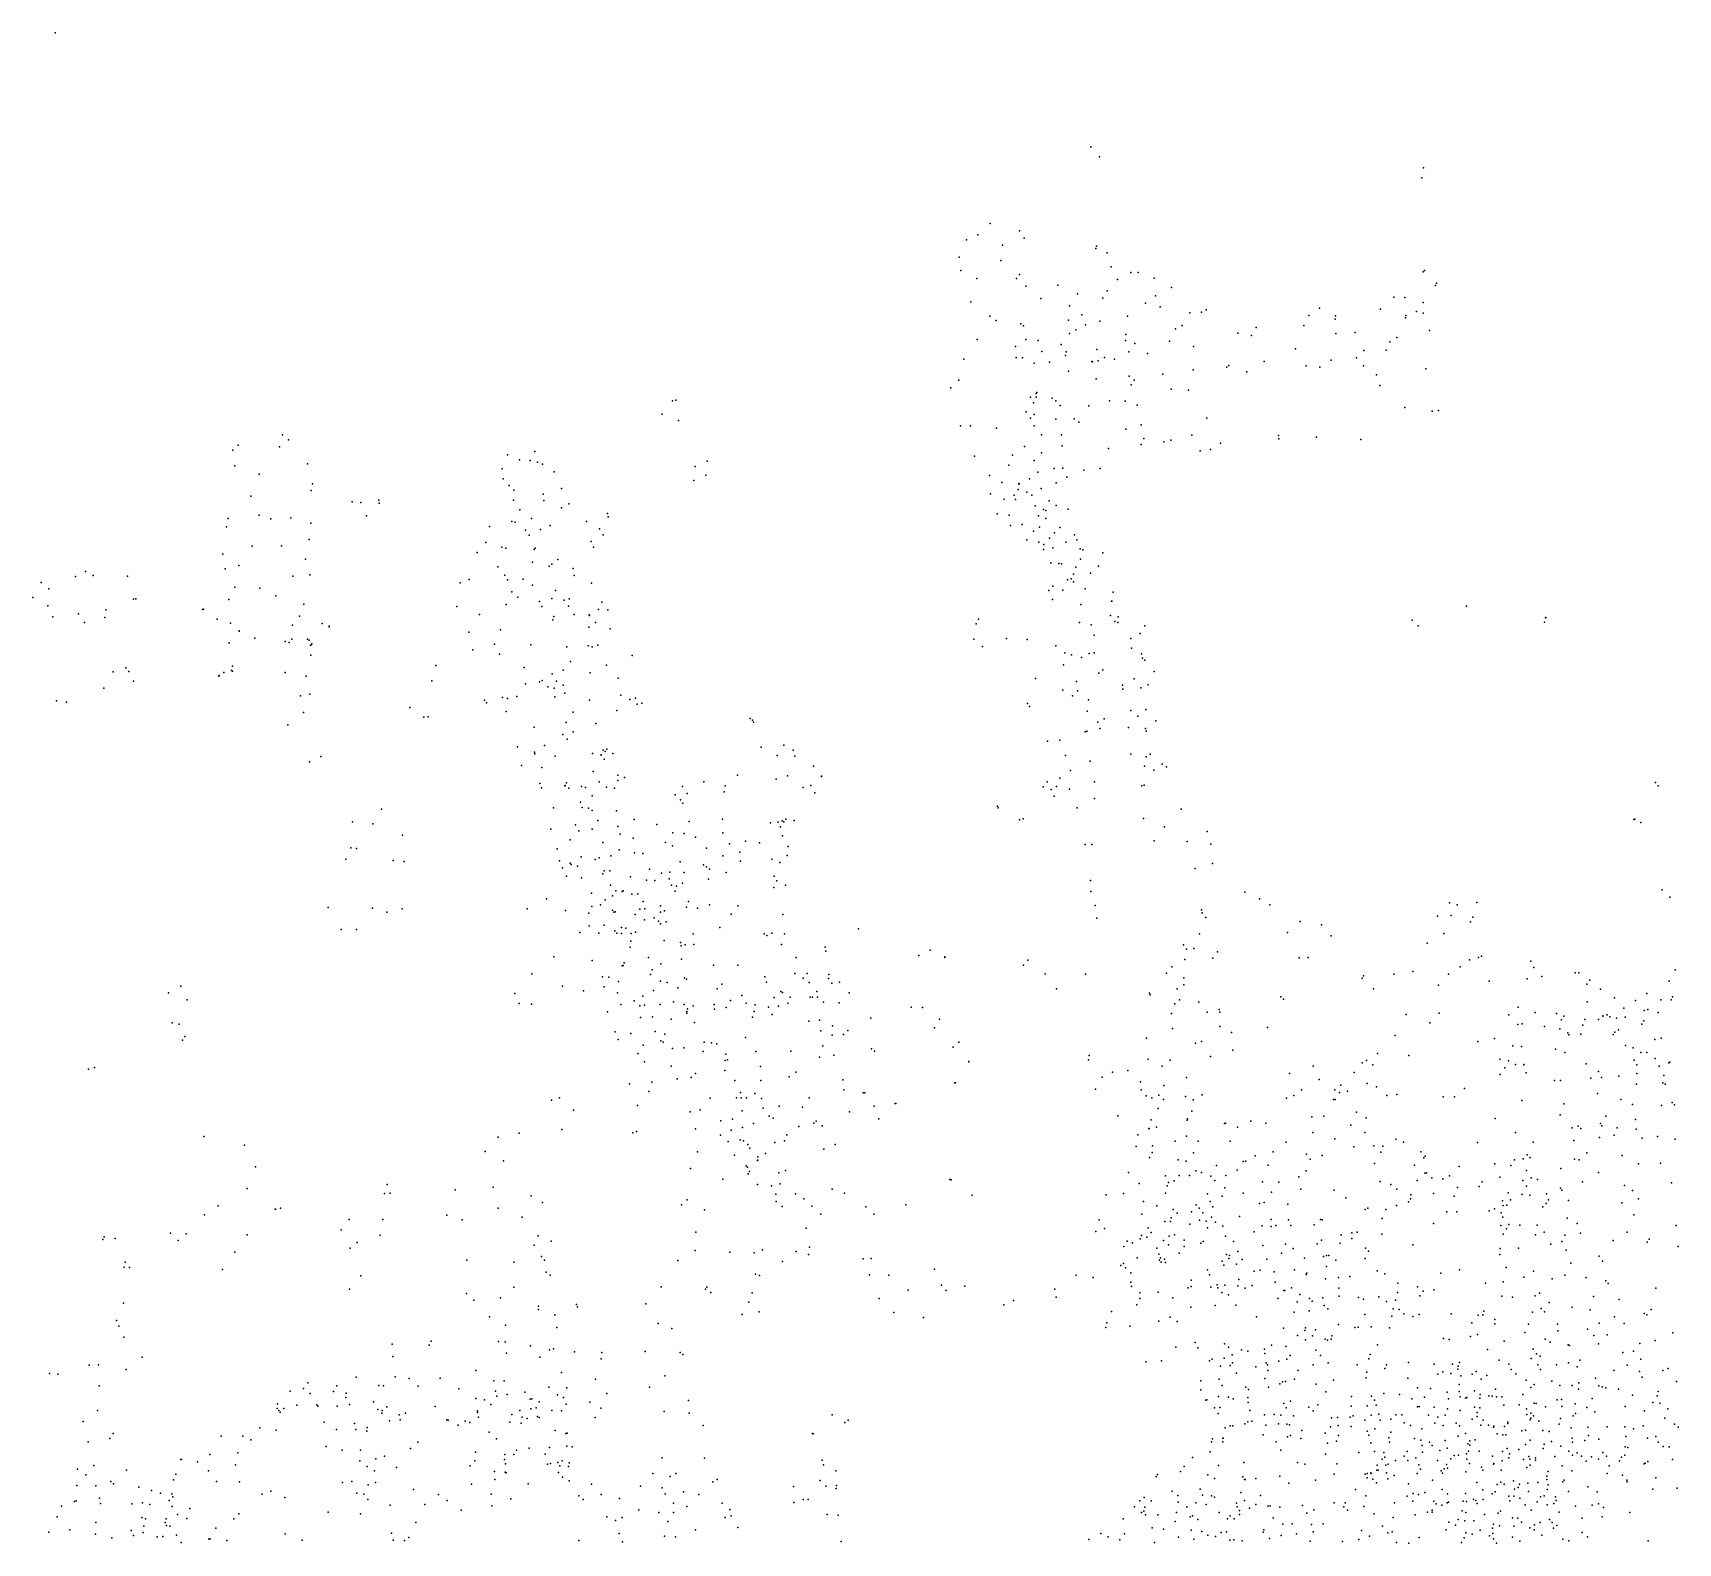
# Model space of a CAD drawing. Header units: millimetres. Extents: x -60275265 to 22802890, y -38578442 to 24337084.
# Drawn here: x 8004622 to 12508622, y -9996304 to -5863304 of the extents above; entities that cross this region are included whole.
import ezdxf

# ---------------------------------------------------------------- set-up
doc = ezdxf.new("R2010")
doc.units = ezdxf.units.MM
doc.header["$MEASUREMENT"] = 0
doc.layers.add('particles', color=7, linetype='Continuous', true_color=0x000000)

msp = doc.modelspace()

# ---------------------------------------------------------------- linework, layer by layer
at = {"layer": 'particles', "color": 93, "true_color": 0x67d435}
for p in [(8065622, -5863304), (10900622, -6175304), (10924622, -6202304), (11806622, -6260304), (11811622, -6232304), (10625622, -6385304), (10560622, -6429304), (10591622, -6416304), (10705622, -6405304), (10718622, -6425304), (10540622, -6477304), (10658622, -6444304), (10914622, -6453304), (10916622, -6447304), (10945622, -6465304), (10544622, -6513304), (10654622, -6486304), (10705622, -6524304), (10956622, -6503304), (11010622, -6519304), (11030622, -6519304), (11810622, -6517304), (11814622, -6513304), (10588622, -6535304), (10697622, -6535304), (10722622, -6556304), (10810622, -6553304), (10945622, -6569304), (10973622, -6538304), (11074622, -6534304), (11121622, -6560304), (11844622, -6554304), (11847622, -6548304), (10572622, -6599304), (10763622, -6590304), (10842622, -6610304), (10864622, -6577304), (10933622, -6589304), (11050622, -6603304), (11077622, -6583304), (11090622, -6613304), (11526622, -6616304), (11693622, -6619304), (11730622, -6586304), (11760622, -6587304), (11810622, -6601304), (10624622, -6638304), (10641622, -6650304), (10709622, -6659304), (10716622, -6665304), (10839622, -6649304), (10876622, -6635304), (10886622, -6662304), (10925622, -6652304), (11001622, -6638304), (11150622, -6664304), (11171622, -6629304), (11203622, -6627304), (11216622, -6621304), (11483622, -6664304), (11497622, -6636304), (11569622, -6646304), (11570622, -6637304), (11762622, -6643304), (11763622, -6636304), (11792622, -6625304), (11810622, -6630304), (10589622, -6702304), (10722622, -6702304), (10756622, -6705304), (10842622, -6686304), (10859622, -6676304), (10995622, -6705304), (10996622, -6688304), (11116622, -6707304), (11132622, -6673304), (11303622, -6685304), (11340622, -6691304), (11353622, -6669304), (11571622, -6686304), (11624622, -6683304), (11719622, -6708304), (11738622, -6697304), (11827622, -6677304), (10694622, -6721304), (10696622, -6751304), (10713622, -6752304), (10766622, -6735304), (10819622, -6716304), (10831622, -6746304), (10833622, -6736304), (10917622, -6729304), (10938622, -6751304), (11004622, -6736304), (11021622, -6713304), (11055622, -6740304), (11181622, -6721304), (11461622, -6728304), (11628622, -6752304), (11648622, -6732304), (11709622, -6731304), (10553622, -6756304), (10745622, -6767304), (10787622, -6764304), (10839622, -6789304), (10903622, -6762304), (10905622, -6763304), (10920622, -6760304), (10965622, -6756304), (11097622, -6797304), (11180622, -6785304), (11273622, -6778304), (11278622, -6773304), (11327622, -6791304), (11375622, -6762304), (11490622, -6774304), (11527622, -6778304), (11558622, -6759304), (11647622, -6774304), (11682622, -6799304), (11817622, -6782304), (10517622, -6834304), (10539622, -6813304), (10915622, -6810304), (11005622, -6802304), (11011622, -6826304), (11019622, -6813304), (11120622, -6838304), (11168622, -6841304), (11691622, -6828304), (9755622, -6870304), (9764622, -6868304), (10735622, -6860304), (10743622, -6875304), (10751622, -6850304), (10751622, -6860304), (10752622, -6847304), (10794622, -6863304), (10804622, -6870304), (10816622, -6883304), (10895622, -6884304), (10951622, -6870304), (10994622, -6871304), (11027622, -6882304), (11760622, -6888304), (9727622, -6906304), (9771622, -6924304), (10723622, -6900304), (10735622, -6917304), (10745622, -6907304), (10804622, -6920304), (10855622, -6919304), (10867622, -6928304), (11218622, -6917304), (11835622, -6898304), (11852622, -6896304), (8687622, -6963304), (8704622, -6977304), (10543622, -6938304), (10571622, -6938304), (10642622, -6945304), (10745622, -6938304), (10765622, -6963304), (10820622, -6963304), (10996622, -6947304), (11038622, -6936304), (11045622, -6973304), (11119622, -6978304), (11177622, -6964304), (11414622, -6965304), (11415622, -6974304), (11518622, -6969304), (11639622, -6976304), (8551622, -7005304), (8566622, -6991304), (8679622, -6996304), (9303622, -7018304), (9378622, -7009304), (10582622, -7021304), (10686622, -7019304), (10719622, -6995304), (10765622, -7012304), (10822622, -6993304), (10949622, -7000304), (11038622, -6989304), (11100622, -6982304), (11200622, -7007304), (11228622, -7003304), (11255622, -6986304), (8557622, -7048304), (8756622, -7042304), (9289622, -7056304), (9336622, -7031304), (9365622, -7033304), (9385622, -7038304), (9399622, -7043304), (9431622, -7064304), (9817622, -7050304), (9850622, -7035304), (10676622, -7046304), (10745622, -7033304), (10755622, -7065304), (10800622, -7055304), (10824622, -7054304), (10881622, -7060304), (10926622, -7055304), (8623622, -7071304), (8766622, -7115304), (8769622, -7097304), (9291622, -7083304), (9308622, -7102304), (9321622, -7114304), (9451622, -7110304), (9813622, -7088304), (9846622, -7073304), (10623622, -7074304), (10657622, -7093304), (10701622, -7113304), (10703622, -7096304), (10704622, -7098304), (10732622, -7083304), (10764622, -7110304), (10805622, -7094304), (10835622, -7079304), (8601622, -7131304), (8878622, -7146304), (8902622, -7148304), (8951622, -7142304), (8952622, -7150304), (9320622, -7142304), (9401622, -7125304), (9403622, -7143304), (9471622, -7152304), (10626622, -7124304), (10663622, -7139304), (10690622, -7128304), (10694622, -7140304), (10725622, -7120304), (10739622, -7128304), (10748622, -7157304), (10786622, -7144304), (10805622, -7156304), (8539622, -7192304), (8623622, -7183304), (8655622, -7193304), (8710622, -7190304), (8765622, -7205304), (8917622, -7185304), (9315622, -7200304), (9324622, -7202304), (9337622, -7168304), (9369622, -7192304), (9451622, -7163304), (9520622, -7200304), (9577622, -7178304), (9579622, -7187304), (10644622, -7179304), (10677622, -7183304), (10757622, -7185304), (10771622, -7167304), (10777622, -7170304), (10777622, -7192304), (10838622, -7166304), (8534622, -7215304), (8760622, -7249304), (9254622, -7214304), (9353622, -7224304), (9363622, -7238304), (9394622, -7222304), (9420622, -7211304), (9555622, -7220304), (9565622, -7237304), (10680622, -7211304), (10712622, -7208304), (10725622, -7250304), (10743622, -7227304), (10760622, -7216304), (10787622, -7246304), (10801622, -7231304), (10815622, -7217304), (10856622, -7237304), (10862622, -7250304), (8524622, -7290304), (8604622, -7268304), (8685622, -7267304), (9220622, -7285304), (9244622, -7258304), (9288622, -7270304), (9299622, -7273304), (9376622, -7277304), (9379622, -7273304), (9532622, -7255304), (9539622, -7270304), (10758622, -7257304), (10771622, -7277304), (10772622, -7263304), (10796622, -7272304), (10832622, -7257304), (10871622, -7275304), (10878622, -7278304), (10933622, -7286304), (8148622, -7337304), (8530622, -7330304), (8568622, -7321304), (8750622, -7303304), (9277622, -7324304), (9372622, -7311304), (9417622, -7322304), (9425622, -7317304), (9441622, -7304304), (9483622, -7329304), (10791622, -7313304), (10813622, -7315304), (10820622, -7316304), (10859622, -7325304), (10872622, -7303304), (10921622, -7322304), (8027622, -7367304), (8048622, -7384304), (8121622, -7351304), (8169622, -7348304), (8263622, -7350304), (8557622, -7380304), (8625622, -7383304), (8716622, -7350304), (8762622, -7346304), (9174622, -7368304), (9198622, -7359304), (9296622, -7347304), (9303622, -7360304), (9346622, -7358304), (9372622, -7374304), (9486622, -7348304), (9533622, -7369304), (10796622, -7377304), (10836622, -7360304), (10846622, -7357304), (10853622, -7344304), (10853622, -7365304), (10885622, -7384304), (10899622, -7342304), (8004622, -7408304), (8045622, -7431304), (8279622, -7413304), (8286622, -7412304), (8540622, -7414304), (8669622, -7404304), (8746622, -7426304), (9300622, -7427304), (9315622, -7393304), (9332622, -7407304), (9391622, -7419304), (9425622, -7411304), (9435622, -7389304), (9458622, -7415304), (9472622, -7412304), (9562622, -7421304), (10785622, -7389304), (10795622, -7414304), (10824622, -7388304), (10873622, -7427304), (10957622, -7418304), (10958622, -7418304), (10961622, -7394304), (8059622, -7461304), (8129622, -7453304), (8201622, -7463304), (8204622, -7442304), (8468622, -7441304), (8471622, -7440304), (8508622, -7467304), (8734622, -7459304), (9165622, -7433304), (9227622, -7455304), (9397622, -7433304), (9427622, -7469304), (9430622, -7460304), (9470622, -7432304), (9486622, -7455304), (9527622, -7456304), (9528622, -7457304), (9552622, -7441304), (9578622, -7442304), (10593622, -7467304), (10954622, -7457304), (10966622, -7474304), (10975622, -7461304), (11780622, -7470304), (11929622, -7432304), (12142622, -7476304), (12145622, -7464304), (12146622, -7463304), (8145622, -7477304), (8545622, -7478304), (8569622, -7499304), (8569622, -7500304), (8612622, -7519304), (8715622, -7484304), (8796622, -7479304), (8815622, -7487304), (8815622, -7488304), (9197622, -7503304), (9284622, -7497304), (9526622, -7489304), (9544622, -7477304), (9584622, -7494304), (10586622, -7480304), (10669622, -7520304), (10869622, -7477304), (10901622, -7483304), (10909622, -7511304), (10974622, -7477304), (11010622, -7520304), (11035622, -7507304), (11048622, -7486304), (11796622, -7486304), (11796622, -7486304), (8541622, -7532304), (8695622, -7529304), (8706622, -7531304), (8713622, -7522304), (8756622, -7522304), (8760622, -7525304), (8764622, -7539304), (8765622, -7539304), (8765622, -7566304), (8768622, -7535304), (9208622, -7551304), (9268622, -7536304), (9281622, -7563304), (9367622, -7538304), (9466622, -7543304), (9524622, -7540304), (9535622, -7543304), (9551622, -7539304), (10580622, -7522304), (10604622, -7542304), (10726622, -7523304), (10804622, -7540304), (10829622, -7560304), (10847622, -7565304), (10896622, -7561304), (10909622, -7560304), (11012622, -7547304), (11039622, -7562304), (8258622, -7601304), (8267622, -7611304), (8548622, -7608304), (8550622, -7596304), (8550622, -7610304), (9107622, -7594304), (9349622, -7600304), (9456622, -7607304), (9476622, -7583304), (9574622, -7593304), (9645622, -7567304), (10825622, -7592304), (10875622, -7572304), (10933622, -7606304), (11042622, -7574304), (11048622, -7580304), (11074622, -7611304), (8198622, -7656304), (8224622, -7612304), (8279622, -7637304), (8513622, -7623304), (8514622, -7622304), (8527622, -7613304), (8695622, -7613304), (8752622, -7623304), (9096622, -7636304), (9353622, -7644304), (9391622, -7639304), (9398622, -7635304), (9414622, -7653304), (9426622, -7617304), (9431622, -7656304), (9437622, -7637304), (9456622, -7648304), (9530622, -7614304), (9606622, -7629304), (10749622, -7630304), (10861622, -7638304), (10922622, -7615304), (10987622, -7648304), (11019622, -7631304), (11037622, -7655304), (11057622, -7647304), (8069622, -7691304), (8096622, -7695304), (8737622, -7677304), (8762622, -7673304), (9240622, -7689304), (9246622, -7696304), (9290622, -7682304), (9303622, -7685304), (9329622, -7679304), (9433622, -7680304), (9460622, -7670304), (9528622, -7689304), (9614622, -7675304), (9638622, -7687304), (9654622, -7684304), (9658622, -7700304), (9671622, -7697304), (10727622, -7698304), (10824622, -7662304), (10850622, -7677304), (10864622, -7664304), (10894622, -7688304), (10988622, -7659304), (8745622, -7723304), (9036622, -7709304), (9074622, -7736304), (9086622, -7735304), (9300622, -7720304), (9483622, -7722304), (9603622, -7717304), (9968622, -7739304), (9974622, -7744304), (10732622, -7706304), (10890622, -7719304), (10937622, -7740304), (11010622, -7717304), (11029622, -7733304), (11051622, -7715304), (11078622, -7746304), (8702622, -7757304), (9376622, -7763304), (9455622, -7783304), (9464622, -7750304), (9483622, -7776304), (9545622, -7753304), (9977622, -7749304), (10885622, -7776304), (10889622, -7774304), (10919622, -7749304), (10925622, -7767304), (11003622, -7764304), (11050622, -7767304), (11052622, -7774304), (9331622, -7817304), (9377622, -7831304), (9378622, -7836304), (9405622, -7813304), (9467622, -7796304), (9536622, -7835304), (9565622, -7826304), (9571622, -7830304), (9575622, -7823304), (9592622, -7835304), (9998622, -7818304), (10060622, -7812304), (10085622, -7826304), (10782622, -7801304), (10815622, -7799304), (8761622, -7858304), (8792622, -7843304), (9342622, -7868304), (9397622, -7873304), (9434622, -7842304), (9560622, -7839304), (9560622, -7840304), (9568622, -7851304), (10042622, -7841304), (10090622, -7842304), (10141622, -7870304), (10831622, -7841304), (10898622, -7856304), (11010622, -7837304), (11047622, -7870304), (11052622, -7844304), (11063622, -7837304), (11073622, -7881304), (11096622, -7864304), (11107622, -7872304), (9392622, -7917304), (9460622, -7924304), (9461622, -7923304), (9465622, -7915304), (9506622, -7925304), (9538622, -7884304), (9554622, -7913304), (9605622, -7894304), (9605622, -7909304), (9624622, -7901304), (9782622, -7925304), (9841622, -7913304), (9899622, -7924304), (9933622, -7894304), (10039622, -7905304), (10070622, -7896304), (10134622, -7923304), (10163622, -7897304), (10163622, -7898304), (10770622, -7926304), (10781622, -7913304), (10806622, -7925304), (10815622, -7903304), (10845622, -7882304), (10910622, -7913304), (11040622, -7924304), (11046622, -7922304), (12446622, -7914304), (12453622, -7924304), (9396622, -7929304), (9471622, -7930304), (9503622, -7968304), (9517622, -7928304), (9535622, -7951304), (9574622, -7927304), (9596622, -7930304), (9762622, -7948304), (9777622, -7962304), (9783622, -7971304), (9795622, -7945304), (9896622, -7940304), (10113622, -7928304), (10145622, -7943304), (10792622, -7934304), (10800622, -7952304), (10842622, -7933304), (10910622, -7958304), (8958622, -7987304), (9429622, -7984304), (9508622, -7983304), (9525622, -7985304), (9535622, -7991304), (9602622, -7992304), (9650622, -8016304), (9892622, -8015304), (10065622, -8015304), (10645622, -7979304), (10647622, -7984304), (10715622, -8014304), (10863622, -7984304), (11044622, -8013304), (11148622, -7987304), (12387622, -8016304), (12390622, -8015304), (8879622, -8022304), (8935622, -8028304), (9016622, -8059304), (9422622, -8042304), (9489622, -8030304), (9499622, -8047304), (9535622, -8042304), (9551622, -8018304), (9605622, -8035304), (9612622, -8056304), (9712622, -8029304), (9756622, -8052304), (9787622, -8054304), (9801622, -8021304), (9893622, -8052304), (10023622, -8025304), (10044622, -8023304), (10051622, -8036304), (10055622, -8019304), (10056622, -8060304), (10060622, -8022304), (10088622, -8018304), (10705622, -8017304), (11102622, -8036304), (11219622, -8049304), (12406622, -8024304), (8874622, -8093304), (8890622, -8095304), (9439622, -8096304), (9475622, -8071304), (9564622, -8079304), (9609622, -8099304), (9647622, -8067304), (9736622, -8079304), (9755622, -8088304), (9818622, -8064304), (9848622, -8094304), (9911622, -8082304), (9939622, -8105304), (9955622, -8075304), (9993622, -8080304), (10072622, -8090304), (10885622, -8084304), (10903622, -8084304), (11074622, -8074304), (11164622, -8076304), (11229622, -8083304), (8861622, -8124304), (8990622, -8128304), (9020622, -8131304), (9446622, -8129304), (9454622, -8148304), (9475622, -8135304), (9478622, -8139304), (9495622, -8143304), (9505622, -8118304), (9543622, -8125304), (9554622, -8121304), (9586622, -8115304), (9651622, -8107304), (9674622, -8109304), (9776622, -8132304), (9840622, -8140304), (9848622, -8145304), (9893622, -8115304), (9941622, -8130304), (10027622, -8124304), (10049622, -8133304), (10069622, -8114304), (11186622, -8150304), (11233622, -8136304), (9465622, -8171304), (9506622, -8175304), (9564622, -8164304), (9568622, -8156304), (9583622, -8156304), (9585622, -8195304), (9640622, -8173304), (9684622, -8182304), (9692622, -8152304), (9707622, -8183304), (9725622, -8163304), (9746622, -8178304), (9748622, -8160304), (9752622, -8195304), (9782622, -8190304), (9787622, -8161304), (9854622, -8179304), (9856622, -8152304), (9902622, -8161304), (10033622, -8171304), (10041622, -8184304), (10064622, -8195304), (10899622, -8183304), (9410622, -8233304), (9533622, -8217304), (9571622, -8236304), (9591622, -8225304), (9600622, -8211304), (9617622, -8213304), (9620622, -8211304), (9644622, -8220304), (9660622, -8219304), (9675622, -8240304), (9762622, -8212304), (9766622, -8198304), (9799622, -8240304), (10032622, -8202304), (10900622, -8213304), (11322622, -8215304), (11362622, -8233304), (12464622, -8208304), (12485622, -8228304), (8812622, -8257304), (8934622, -8258304), (8973622, -8269304), (9015622, -8260304), (9357622, -8260304), (9462622, -8265304), (9526622, -8272304), (9534622, -8254304), (9558622, -8249304), (9591622, -8264304), (9594622, -8269304), (9598622, -8268304), (9653622, -8276304), (9666622, -8261304), (9679622, -8260304), (9705622, -8285304), (9722622, -8252304), (9722622, -8269304), (9733622, -8266304), (9793622, -8256304), (9823622, -8258304), (9856622, -8249304), (9916622, -8275304), (9934622, -8252304), (10057622, -8276304), (10912622, -8251304), (10917622, -8286304), (11203622, -8263304), (11205622, -8271304), (11215622, -8284304), (11390622, -8249304), (11849622, -8280304), (11882622, -8244304), (11887622, -8278304), (11903622, -8249304), (11946622, -8283304), (11957622, -8243304), (8848622, -8317304), (8890622, -8317304), (9501622, -8325304), (9527622, -8307304), (9553622, -8327304), (9568622, -8305304), (9597622, -8320304), (9603622, -8327304), (9615622, -8311304), (9615622, -8328304), (9627622, -8313304), (9642622, -8328304), (9654622, -8324304), (9678622, -8290304), (9717622, -8294304), (9722622, -8301304), (9738622, -8296304), (9812622, -8329304), (9885622, -8311304), (10006622, -8329304), (10027622, -8327304), (10062622, -8329304), (10264622, -8315304), (11198622, -8329304), (11439622, -8325304), (11473622, -8295304), (11532622, -8304304), (11867622, -8328304), (11940622, -8296304), (9639622, -8365304), (9641622, -8349304), (9732622, -8347304), (9777622, -8352304), (9779622, -8361304), (9790622, -8359304), (9813622, -8358304), (10013622, -8333304), (10053622, -8358304), (10173622, -8365304), (10175622, -8376304), (10460622, -8373304), (11154622, -8359304), (11162622, -8371304), (11182622, -8369304), (11558622, -8334304), (11821622, -8354304), (9430622, -8392304), (9535622, -8402304), (9617622, -8416304), (9620622, -8415304), (9623622, -8408304), (9689622, -8393304), (9723622, -8411304), (9780622, -8398304), (9867622, -8414304), (9934622, -8414304), (10094622, -8393304), (10429622, -8388304), (10501622, -8392304), (10501622, -8393304), (10716622, -8414304), (10728622, -8401304), (11122622, -8419304), (11158622, -8399304), (11234622, -8395304), (11247622, -8378304), (11471622, -8394304), (11495622, -8393304), (11911622, -8419304), (11937622, -8400304), (11962622, -8393304), (11970622, -8390304), (12105622, -8403304), (12113622, -8421304), (9370622, -8438304), (9563622, -8446304), (9581622, -8447304), (9607622, -8459304), (9695622, -8440304), (9699622, -8427304), (9722622, -8458304), (9740622, -8462304), (9788622, -8449304), (9793622, -8453304), (9890622, -8466304), (10008622, -8446304), (10012622, -8461304), (10090622, -8437304), (10113622, -8450304), (10124622, -8437304), (10129622, -8462304), (10182622, -8451304), (10183622, -8440304), (10191622, -8464304), (10212622, -8461304), (10775622, -8438304), (10886622, -8439304), (11107622, -8436304), (11155622, -8449304), (11643622, -8450304), (11647622, -8444304), (11730622, -8439304), (11782622, -8432304), (11879622, -8439304), (11991622, -8458304), (12095622, -8452304), (12135622, -8445304), (12226622, -8435304), (12236622, -8435304), (12258622, -8466304), (12266622, -8455304), (12484622, -8458304), (12500622, -8427304), (8375622, -8490304), (8409622, -8472304), (8426622, -8509304), (9323622, -8492304), (9454622, -8472304), (9511622, -8485304), (9568622, -8474304), (9604622, -8490304), (9650622, -8512304), (9674622, -8499304), (9703622, -8484304), (9770622, -8476304), (9877622, -8479304), (9914622, -8511304), (9945622, -8497304), (10033622, -8503304), (10052622, -8486304), (10056622, -8489304), (10077622, -8502304), (10132622, -8502304), (10138622, -8502304), (10150622, -8486304), (10152622, -8502304), (10239622, -8490304), (10806622, -8479304), (11061622, -8491304), (11063622, -8496304), (11137622, -8479304), (11143622, -8509304), (11155622, -8468304), (11420622, -8501304), (11428622, -8507304), (11674622, -8479304), (11852622, -8469304), (12296622, -8480304), (12334622, -8504304), (12391622, -8511304), (12422622, -8492304), (12461622, -8509304), (12489622, -8509304), (12493622, -8501304), (9335622, -8519304), (9369622, -8521304), (9577622, -8542304), (9614622, -8522304), (9666622, -8526304), (9678622, -8524304), (9700622, -8556304), (9721622, -8522304), (9758622, -8515304), (9787622, -8522304), (9794622, -8541304), (9794622, -8546304), (9796622, -8534304), (9812622, -8526304), (9869622, -8522304), (9870622, -8535304), (9902622, -8530304), (9957622, -8518304), (9974622, -8557304), (9979622, -8541304), (9981622, -8523304), (10018622, -8529304), (10028622, -8549304), (10045622, -8527304), (10071622, -8518304), (10168622, -8516304), (10211622, -8517304), (10408622, -8529304), (10439622, -8530304), (11121622, -8547304), (11130622, -8520304), (11196622, -8516304), (11219622, -8543304), (11252622, -8536304), (11253622, -8543304), (11764622, -8549304), (11854622, -8546304), (12045622, -8550304), (12070622, -8529304), (12117622, -8544304), (12175622, -8547304), (12195622, -8554304), (12259622, -8515304), (12302622, -8553304), (12302622, -8554304), (12314622, -8550304), (12321622, -8556304), (12359622, -8532304), (12363622, -8557304), (12415622, -8538304), (12425622, -8536304), (12453622, -8544304), (8385622, -8572304), (8404622, -8576304), (9598622, -8597304), (9641622, -8601304), (9667622, -8558304), (9708622, -8596304), (9751622, -8562304), (9815622, -8571304), (10128622, -8568304), (10157622, -8565304), (10161622, -8594304), (10193622, -8580304), (10235622, -8593304), (10298622, -8559304), (10472622, -8586304), (10486622, -8562304), (11124622, -8588304), (11253622, -8582304), (11285622, -8599304), (11384622, -8585304), (11828622, -8572304), (12069622, -8577304), (12081622, -8575304), (12142622, -8582304), (12184622, -8589304), (12189622, -8564304), (12206622, -8600304), (12247622, -8579304), (12253622, -8563304), (12290622, -8563304), (12335622, -8598304), (12339622, -8559304), (12345622, -8591304), (12409622, -8576304), (12414622, -8567304), (8414622, -8620304), (8420622, -8610304), (9606622, -8618304), (9675622, -8633304), (9723622, -8621304), (9729622, -8625304), (9734622, -8603304), (9755622, -8642304), (9786622, -8641304), (9842622, -8625304), (9862622, -8627304), (9876622, -8630304), (9955622, -8612304), (10167622, -8635304), (10192622, -8606304), (10223622, -8604304), (10300622, -8643304), (10523622, -8639304), (10539622, -8625304), (11053622, -8614304), (11187622, -8628304), (11203622, -8623304), (11289622, -8647304), (11733622, -8607304), (11960622, -8623304), (12005622, -8615304), (12056622, -8635304), (12079622, -8637304), (12172622, -8644304), (12209622, -8605304), (12242622, -8603304), (12330622, -8604304), (12364622, -8634304), (12385622, -8641304), (12444622, -8618304), (12462622, -8614304), (9660622, -8656304), (9678622, -8679304), (9751622, -8691304), (9839622, -8651304), (9899622, -8675304), (9901622, -8658304), (9906622, -8673304), (9983622, -8651304), (9996622, -8692304), (10079622, -8650304), (10157622, -8666304), (10197622, -8661304), (10308622, -8650304), (10566622, -8678304), (10566622, -8679304), (10894622, -8673304), (10896622, -8662304), (11057622, -8672304), (11096622, -8691304), (11117622, -8674304), (11228622, -8664304), (11509622, -8691304), (11643622, -8682304), (11655622, -8675304), (11672622, -8687304), (11685622, -8656304), (11771622, -8662304), (12020622, -8672304), (12044622, -8676304), (12063622, -8686304), (12086622, -8686304), (12086622, -8687304), (12198622, -8653304), (12256622, -8684304), (12388622, -8674304), (12395622, -8687304), (12406622, -8653304), (12422622, -8653304), (12445622, -8670304), (12456622, -8691304), (12483622, -8682304), (12485622, -8680304), (8156622, -8699304), (8173622, -8694304), (9698622, -8735304), (9768622, -8725304), (9806622, -8722304), (9818622, -8711304), (9898622, -8703304), (9926622, -8730304), (9997622, -8730304), (10074622, -8720304), (10093622, -8707304), (10221622, -8728304), (10528622, -8736304), (10530622, -8736304), (10931622, -8721304), (10960622, -8707304), (11002622, -8703304), (11036622, -8734304), (11162622, -8722304), (11444622, -8711304), (11525622, -8727304), (11621622, -8708304), (12021622, -8714304), (12034622, -8695304), (12092622, -8709304), (12170622, -8730304), (12186622, -8730304), (12269622, -8724304), (12290622, -8705304), (12298622, -8722304), (12346622, -8718304), (12395622, -8711304), (12466622, -8736304), (12469622, -8716304), (9446622, -8777304), (9637622, -8739304), (9690622, -8760304), (9858622, -8778304), (9930622, -8777304), (9941622, -8763304), (9943622, -8777304), (9958622, -8777304), (9980622, -8766304), (9999622, -8779304), (10129622, -8777304), (10224622, -8756304), (10277622, -8764304), (10282622, -8764304), (10913622, -8754304), (11038622, -8756304), (11052622, -8772304), (11067622, -8777304), (11086622, -8770304), (11099622, -8782304), (11100622, -8744304), (11159622, -8774304), (11205622, -8769304), (11436622, -8778304), (11456622, -8771304), (11477622, -8756304), (11565622, -8782304), (11568622, -8756304), (11569622, -8782304), (11581622, -8763304), (11585622, -8743304), (11603622, -8759304), (11657622, -8738304), (11682622, -8747304), (11711622, -8771304), (11738622, -8768304), (11865622, -8775304), (11896622, -8775304), (11923622, -8752304), (12287622, -8766304), (12351622, -8782304), (12394622, -8740304), (12473622, -8740304), (9424622, -8784304), (9484622, -8811304), (9659622, -8798304), (9803622, -8816304), (9831622, -8810304), (9946622, -8813304), (10003622, -8806304), (10047622, -8800304), (10111622, -8803304), (10240622, -8816304), (10307622, -8800304), (10365622, -8793304), (10366622, -8793304), (10974622, -8827304), (11085622, -8807304), (11177622, -8814304), (11180622, -8783304), (11628622, -8817304), (12080622, -8785304), (12185622, -8824304), (12195622, -8794304), (12383622, -8796304), (12463622, -8798304), (12492622, -8790304), (12498622, -8797304), (9452622, -8864304), (9656622, -8870304), (9818622, -8862304), (9887622, -8840304), (9916622, -8866304), (9919622, -8836304), (9947622, -8859304), (9977622, -8848304), (10020622, -8828304), (10031622, -8833304), (10101622, -8856304), (10142622, -8847304), (10148622, -8841304), (10165622, -8854304), (10320622, -8835304), (11059622, -8862304), (11060622, -8861304), (11065622, -8838304), (11080622, -8858304), (11164622, -8839304), (11165622, -8835304), (11266622, -8848304), (11269622, -8847304), (11302622, -8858304), (11338622, -8841304), (11379622, -8847304), (11505622, -8829304), (11508622, -8872304), (11538622, -8828304), (11612622, -8852304), (11650622, -8872304), (11654622, -8832304), (12007622, -8834304), (12063622, -8872304), (12218622, -8860304), (12234622, -8855304), (12242622, -8861304), (12296622, -8848304), (12299622, -8854304), (12310622, -8828304), (12341622, -8860304), (12391622, -8837304), (12393622, -8863304), (8472622, -8883304), (8583622, -8907304), (9278622, -8885304), (9335622, -8874304), (9646622, -8873304), (9886622, -8880304), (9907622, -8897304), (9940622, -8892304), (9949622, -8895304), (9961622, -8905304), (9967622, -8915304), (10035622, -8900304), (10062622, -8895304), (10068622, -8879304), (10200622, -8905304), (11024622, -8911304), (11029622, -8879304), (11069622, -8909304), (11131622, -8896304), (11162622, -8882304), (11194622, -8896304), (11282622, -8896304), (11435622, -8899304), (11568622, -8890304), (11620622, -8912304), (11675622, -8909304), (11700622, -8910304), (11735622, -8891304), (11756622, -8899304), (11959622, -8900304), (12111622, -8899304), (12223622, -8894304), (12293622, -8886304), (12333622, -8880304), (12410622, -8888304), (12452622, -8883304), (12500622, -8891304), (9242622, -8924304), (9292622, -8950304), (9823622, -8925304), (9925622, -8934304), (9988622, -8949304), (9989622, -8939304), (9989622, -8948304), (10010622, -8930304), (10169622, -8918304), (11061622, -8941304), (11068622, -8927304), (11139622, -8947304), (11161622, -8951304), (11181622, -8928304), (11317622, -8952304), (11325622, -8951304), (11350622, -8936304), (11386622, -8962304), (11399622, -8925304), (11491622, -8932304), (11501622, -8945304), (11534622, -8935304), (11677622, -8957304), (11694622, -8926304), (11786622, -8962304), (11804622, -8925304), (11812622, -8942304), (11816622, -8937304), (12006622, -8958304), (12060622, -8947304), (12084622, -8944304), (12095622, -8933304), (12103622, -8941304), (12224622, -8945304), (12237622, -8947304), (12258622, -8928304), (12355622, -8935304), (12400622, -8958304), (12460622, -8956304), (8613622, -8966304), (9804622, -8971304), (9893622, -9000304), (9957622, -8964304), (9960622, -8967304), (9962622, -8985304), (9966622, -8979304), (10046622, -8983304), (10064622, -8976304), (10514622, -9001304), (10518622, -9002304), (11003622, -8982304), (11105622, -8991304), (11128622, -9005304), (11142622, -8990304), (11170622, -8990304), (11188622, -8977304), (11203622, -8982304), (11229622, -8992304), (11240622, -9004304), (11244622, -8963304), (11270622, -8990304), (11301622, -8975304), (11370622, -9007304), (11470622, -8994304), (11490622, -8977304), (11692622, -9006304), (11794622, -9004304), (11815622, -8984304), (11819622, -8983304), (11834622, -8996304), (11864622, -8999304), (11882622, -8991304), (11909622, -8965304), (11972622, -9007304), (12020622, -8995304), (12050622, -8963304), (12083622, -9004304), (12093622, -8976304), (12106622, -8996304), (12123622, -9001304), (12187622, -8971304), (12246622, -9007304), (12290622, -8982304), (8591622, -9026304), (8967622, -9039304), (8974622, -9015304), (8982622, -9038304), (9160622, -9029304), (9264622, -9022304), (9368622, -9046304), (9988622, -9015304), (10026622, -9018304), (10038622, -9041304), (10050622, -9013304), (10092622, -9040304), (10192622, -9027304), (10226622, -9038304), (10575622, -9044304), (10942622, -9043304), (10990622, -9039304), (11033622, -9012304), (11105622, -9038304), (11109622, -9018304), (11113622, -9009304), (11220622, -9040304), (11260622, -9047304), (11267622, -9024304), (11317622, -9038304), (11395622, -9036304), (11415622, -9008304), (11475622, -9027304), (11566622, -9030304), (11598622, -9051304), (11722622, -9015304), (11738622, -9027304), (11776622, -9043304), (11838622, -9039304), (11895622, -9047304), (11904622, -9023304), (11963622, -9020304), (12043622, -9037304), (12081622, -9042304), (12093622, -9019304), (12102622, -9044304), (12148622, -9040304), (12186622, -9025304), (12190622, -9030304), (12361622, -9017304), (12383622, -9031304), (12490622, -9010304), (8511622, -9073304), (8667622, -9082304), (8668622, -9082304), (8682622, -9079304), (9278622, -9079304), (9399622, -9064304), (9780622, -9070304), (9795622, -9057304), (9843622, -9084304), (10039622, -9061304), (10055622, -9075304), (10115622, -9054304), (10136622, -9074304), (10161622, -9096304), (10284622, -9076304), (10306622, -9096304), (10394622, -9070304), (11040622, -9096304), (11044622, -9061304), (11081622, -9073304), (11126622, -9083304), (11137622, -9093304), (11176622, -9089304), (11189622, -9070304), (11197622, -9079304), (11207622, -9092304), (11227622, -9061304), (11234622, -9076304), (11362622, -9067304), (11375622, -9064304), (11440622, -9068304), (11651622, -9083304), (11659622, -9079304), (11708622, -9083304), (11737622, -9072304), (11770622, -9062304), (11775622, -9054304), (11875622, -9089304), (11902622, -9089304), (11991622, -9087304), (12005622, -9081304), (12024622, -9092304), (12027622, -9059304), (12029622, -9072304), (12039622, -9071304), (12049622, -9057304), (12138622, -9076304), (12147622, -9067304), (12153622, -9057304), (12208622, -9058304), (12354622, -9065304), (12400622, -9054304), (8474622, -9098304), (8848622, -9139304), (8870622, -9110304), (8962622, -9110304), (9137622, -9099304), (9179622, -9111304), (9343622, -9104304), (10121622, -9134304), (10923622, -9111304), (10938622, -9135304), (11057622, -9133304), (11103622, -9116304), (11118622, -9116304), (11120622, -9106304), (11171622, -9123304), (11198622, -9112304), (11216622, -9115304), (11220622, -9133304), (11231622, -9104304), (11242622, -9118304), (11262622, -9129304), (11307622, -9102304), (11369622, -9128304), (11394622, -9110304), (11394622, -9130304), (11407622, -9127304), (11441622, -9111304), (11448622, -9127304), (11512622, -9125304), (11529622, -9110304), (11534622, -9111304), (11698622, -9108304), (11838622, -9121304), (12023622, -9127304), (12028622, -9104304), (12038622, -9136304), (12045622, -9124304), (12075622, -9126304), (12122622, -9126304), (12204622, -9107304), (12232622, -9121304), (12387622, -9098304), (12503622, -9127304), (8195622, -9165304), (8199622, -9158304), (8229622, -9162304), (8381622, -9148304), (8402622, -9168304), (8424622, -9150304), (8591622, -9152304), (8892622, -9173304), (8955622, -9153304), (9376622, -9181304), (9387622, -9155304), (9423622, -9170304), (9819622, -9145304), (10130622, -9186304), (10914622, -9143304), (10991622, -9184304), (11000622, -9170304), (11014622, -9174304), (11035622, -9163304), (11039622, -9154304), (11054622, -9159304), (11065622, -9146304), (11099622, -9168304), (11113622, -9180304), (11115622, -9156304), (11129622, -9152304), (11156622, -9167304), (11156622, -9184304), (11201622, -9175304), (11208622, -9171304), (11269622, -9156304), (11291622, -9171304), (11347622, -9144304), (11371622, -9182304), (11433622, -9178304), (11520622, -9177304), (11532622, -9167304), (11583622, -9175304), (11586622, -9152304), (11615622, -9147304), (11615622, -9162304), (11629622, -9145304), (11697622, -9151304), (11782622, -9180304), (12029622, -9151304), (12118622, -9152304), (12141622, -9145304), (12160622, -9178304), (12190622, -9171304), (12198622, -9153304), (12241622, -9148304), (12330622, -9168304), (12369622, -9145304), (12423622, -9172304), (12429622, -9164304), (12508622, -9184304), (8257622, -9227304), (8557622, -9200304), (8873622, -9189304), (9192622, -9222304), (9321622, -9227304), (9396622, -9212304), (9405622, -9222304), (9770622, -9223304), (9817622, -9195304), (9912622, -9200304), (9979622, -9202304), (10001622, -9193304), (10056622, -9225304), (10094622, -9198304), (10127622, -9206304), (10277622, -9218304), (10299622, -9217304), (10990622, -9231304), (11027622, -9215304), (11081622, -9189304), (11086622, -9205304), (11088622, -9222304), (11091622, -9215304), (11093622, -9227304), (11102622, -9219304), (11105622, -9228304), (11142622, -9203304), (11260622, -9224304), (11272622, -9206304), (11278622, -9217304), (11280622, -9209304), (11303622, -9198304), (11315622, -9220304), (11382622, -9219304), (11422622, -9203304), (11454622, -9190304), (11485622, -9216304), (11537622, -9212304), (11545622, -9209304), (11552622, -9209304), (11571622, -9222304), (11651622, -9217304), (11652622, -9189304), (11660622, -9197304), (12020622, -9206304), (12021622, -9190304), (12071622, -9189304), (12202622, -9194304), (12214622, -9230304), (12292622, -9211304), (12301622, -9224304), (8254622, -9241304), (8268622, -9242304), (8523622, -9247304), (8902622, -9265304), (9409622, -9255304), (9420622, -9263304), (9982622, -9260304), (9993622, -9264304), (10294622, -9262304), (10347622, -9263304), (10472622, -9246304), (10860622, -9263304), (10907622, -9269304), (10982622, -9236304), (10995622, -9243304), (11010622, -9256304), (11175622, -9276304), (11220622, -9248304), (11225622, -9262304), (11264622, -9235304), (11299622, -9233304), (11305622, -9275304), (11347622, -9252304), (11364622, -9249304), (11402622, -9254304), (11458622, -9248304), (11490622, -9261304), (11492622, -9257304), (11543622, -9273304), (11545622, -9239304), (11578622, -9269304), (11609622, -9266304), (11684622, -9251304), (11705622, -9259304), (11858622, -9257304), (11910622, -9248304), (12037622, -9242304), (12086622, -9268304), (12112622, -9252304), (12163622, -9273304), (12198622, -9263304), (12256622, -9269304), (8871622, -9301304), (9191622, -9313304), (9321622, -9296304), (9724622, -9295304), (9845622, -9301304), (9849622, -9296304), (9860622, -9310304), (9973622, -9311304), (10400622, -9304304), (10491622, -9290304), (10504622, -9305304), (10555622, -9293304), (10802622, -9301304), (11010622, -9282304), (11012622, -9294304), (11034622, -9311304), (11085622, -9309304), (11167622, -9297304), (11175622, -9294304), (11229622, -9296304), (11246622, -9289304), (11248622, -9297304), (11259622, -9310304), (11267622, -9290304), (11277622, -9317304), (11303622, -9292304), (11323622, -9298304), (11342622, -9291304), (11405622, -9282304), (11429622, -9305304), (11431622, -9305304), (11450622, -9297304), (11472622, -9316304), (11579622, -9298304), (11580622, -9320304), (11689622, -9322304), (11740622, -9310304), (11741622, -9285304), (11795622, -9295304), (11801622, -9319304), (11810622, -9307304), (11839622, -9303304), (11981622, -9285304), (12025622, -9320304), (12029622, -9281304), (12117622, -9319304), (12129622, -9312304), (12276622, -9321304), (12310622, -9278304), (12317622, -9286304), (12447622, -9298304), (8252622, -9339304), (9211622, -9331304), (9284622, -9325304), (9388622, -9348304), (9388622, -9357304), (9492622, -9343304), (9495622, -9349304), (9682622, -9341304), (9964622, -9337304), (9992622, -9363304), (10321622, -9327304), (10361622, -9365304), (10662622, -9344304), (10689622, -9332304), (10805622, -9323304), (10957622, -9362304), (11026622, -9344304), (11034622, -9327304), (11125622, -9325304), (11174622, -9350304), (11241622, -9346304), (11297622, -9345304), (11412622, -9327304), (11457622, -9364304), (11465622, -9336304), (11498622, -9360304), (11499622, -9327304), (11506622, -9334304), (11535622, -9325304), (11539622, -9346304), (11549622, -9355304), (11633622, -9324304), (11647622, -9328304), (11710622, -9335304), (11728622, -9355304), (11734622, -9331304), (11744622, -9357304), (11976622, -9361304), (12055622, -9323304), (12109622, -9364304), (12133622, -9354304), (12142622, -9363304), (12155622, -9338304), (12218622, -9350304), (12267622, -9358304), (12347622, -9329304), (12415622, -9368304), (12434622, -9357304), (8233622, -9387304), (8239622, -9402304), (9254622, -9377304), (9298622, -9400304), (9433622, -9371304), (9438622, -9406304), (9716622, -9395304), (9753622, -9409304), (9946622, -9370304), (10442622, -9379304), (10941622, -9406304), (10944622, -9393304), (11007622, -9402304), (11086622, -9389304), (11117622, -9378304), (11137622, -9390304), (11354622, -9377304), (11428622, -9408304), (11488622, -9407304), (11515622, -9412304), (11578622, -9398304), (11623622, -9406304), (11632622, -9405304), (11650622, -9370304), (11668622, -9404304), (11718622, -9407304), (11724622, -9375304), (11757622, -9369304), (11782622, -9376304), (11799622, -9370304), (11887622, -9369304), (11943622, -9393304), (11961622, -9372304), (11973622, -9371304), (12006622, -9384304), (12006622, -9396304), (12098622, -9397304), (12178622, -9397304), (12260622, -9411304), (12292622, -9394304), (12334622, -9377304), (12360622, -9395304), (12422622, -9371304), (8253622, -9432304), (8988622, -9452304), (9089622, -9454304), (9094622, -9443304), (9279622, -9444304), (9297622, -9445304), (9366622, -9456304), (11186622, -9447304), (11266622, -9451304), (11395622, -9454304), (11434622, -9458304), (11466622, -9428304), (11486622, -9414304), (11488622, -9440304), (11507622, -9429304), (11542622, -9438304), (11548622, -9441304), (11558622, -9438304), (11560622, -9429304), (11685622, -9453304), (11866622, -9436304), (11881622, -9439304), (11940622, -9431304), (11959622, -9425304), (12032622, -9443304), (12088622, -9420304), (12144622, -9438304), (12158622, -9446304), (12179622, -9415304), (12207622, -9453304), (12211622, -9455304), (12277622, -9428304), (12290622, -9451304), (12314622, -9426304), (12403622, -9450304), (12445622, -9442304), (12494622, -9421304), (8303622, -9487304), (8989622, -9485304), (9301622, -9476304), (9392622, -9487304), (9418622, -9467304), (9429622, -9464304), (9487622, -9473304), (9560622, -9492304), (9562622, -9474304), (9680622, -9472304), (9776622, -9474304), (9783622, -9480304), (11051622, -9500304), (11094622, -9497304), (11133622, -9460304), (11193622, -9462304), (11225622, -9497304), (11232622, -9493304), (11265622, -9490304), (11277622, -9460304), (11287622, -9481304), (11288622, -9503304), (11313622, -9467304), (11330622, -9471304), (11376622, -9465304), (11377622, -9477304), (11380622, -9503304), (11415622, -9498304), (11437622, -9493304), (11446622, -9483304), (11516622, -9468304), (11529622, -9483304), (11550622, -9503304), (11661622, -9492304), (11665622, -9480304), (11770622, -9502304), (11910622, -9502304), (11986622, -9466304), (12018622, -9495304), (12106622, -9491304), (12111622, -9465304), (12120622, -9478304), (12130622, -9484304), (12208622, -9503304), (12239622, -9495304), (12357622, -9474304), (12386622, -9471304), (12406622, -9493304), (8049622, -9532304), (8072622, -9534304), (8072622, -9534304), (8158622, -9509304), (8184622, -9508304), (8259622, -9521304), (8889622, -9542304), (8996622, -9541304), (9034622, -9546304), (9119622, -9545304), (9217622, -9524304), (9451622, -9529304), (9544622, -9547304), (9734622, -9538304), (11252622, -9547304), (11255622, -9512304), (11282622, -9510304), (11299622, -9531304), (11352622, -9514304), (11377622, -9546304), (11384622, -9508304), (11385622, -9524304), (11458622, -9547304), (11468622, -9524304), (11509622, -9508304), (11629622, -9508304), (11654622, -9544304), (11656622, -9528304), (11705622, -9518304), (11710622, -9508304), (11768622, -9545304), (11840622, -9506304), (11850622, -9534304), (11864622, -9527304), (11886622, -9532304), (11890622, -9506304), (11905622, -9520304), (11906622, -9512304), (11913622, -9538304), (11944622, -9534304), (11955622, -9526304), (11969622, -9547304), (11984622, -9537304), (12045622, -9506304), (12051622, -9521304), (12064622, -9533304), (12124622, -9508304), (12131622, -9521304), (12175622, -9508304), (12232622, -9514304), (12282622, -9545304), (12332622, -9524304), (12369622, -9509304), (12402622, -9526304), (12410622, -9542304), (12466622, -9524304), (12481622, -9518304), (8185622, -9566304), (8708622, -9580304), (8745622, -9573304), (8757622, -9557304), (8763622, -9587304), (8827622, -9581304), (8836622, -9566304), (8862622, -9586304), (8951622, -9565304), (8964622, -9566304), (9059622, -9567304), (9170622, -9574304), (9266622, -9552304), (9270622, -9580304), (9294622, -9552304), (9302622, -9589304), (9351622, -9583304), (9416622, -9569304), (9440622, -9590304), (9466622, -9571304), (9575622, -9587304), (9692622, -9569304), (11201622, -9552304), (11201622, -9577304), (11260622, -9565304), (11325622, -9569304), (11332622, -9576304), (11387622, -9569304), (11418622, -9560304), (11425622, -9555304), (11433622, -9554304), (11517622, -9561304), (11544622, -9582304), (11565622, -9550304), (11702622, -9587304), (11745622, -9589304), (11795622, -9571304), (11830622, -9573304), (11876622, -9583304), (11909622, -9562304), (11909622, -9581304), (11951622, -9579304), (11966622, -9589304), (11990622, -9593304), (12008622, -9575304), (12083622, -9589304), (12092622, -9550304), (12105622, -9570304), (12114622, -9562304), (12162622, -9553304), (12184622, -9565304), (12218622, -9565304), (12235622, -9575304), (12236622, -9557304), (12291622, -9566304), (12300622, -9568304), (12310622, -9571304), (12345622, -9575304), (12383622, -9591304), (12451622, -9593304), (12453622, -9581304), (12504622, -9554304), (8181622, -9633304), (8673622, -9628304), (8674622, -9615304), (8677622, -9633304), (8681622, -9638304), (8691622, -9628304), (8727622, -9619304), (8781622, -9618304), (8784622, -9621304), (8837622, -9621304), (8861622, -9598304), (8871622, -9617304), (8936622, -9609304), (8948622, -9630304), (8960622, -9633304), (8973622, -9623304), (9105622, -9622304), (9217622, -9600304), (9221622, -9634304), (9240622, -9604304), (9258622, -9617304), (9274622, -9594304), (9337622, -9633304), (9365622, -9602304), (9367622, -9629304), (9370622, -9601304), (9382622, -9626304), (9390622, -9609304), (9425622, -9633304), (9451622, -9634304), (9457622, -9598304), (9464622, -9616304), (9529622, -9610304), (9559622, -9627304), (9732622, -9636304), (9799622, -9606304), (11215622, -9605304), (11218622, -9604304), (11239622, -9626304), (11250622, -9595304), (11253622, -9625304), (11277622, -9597304), (11290622, -9601304), (11330622, -9598304), (11331622, -9611304), (11336622, -9633304), (11429622, -9614304), (11435622, -9626304), (11447622, -9608304), (11497622, -9624304), (11509622, -9634304), (11522622, -9618304), (11613622, -9621304), (11614622, -9595304), (11657622, -9620304), (11669622, -9594304), (11677622, -9605304), (11681622, -9619304), (11779622, -9601304), (11795622, -9623304), (11799622, -9622304), (11814622, -9597304), (11840622, -9624304), (11877622, -9629304), (11879622, -9601304), (11911622, -9596304), (11911622, -9633304), (11926622, -9599304), (11930622, -9598304), (11951622, -9624304), (11965622, -9599304), (11965622, -9626304), (11999622, -9594304), (12011622, -9596304), (12025622, -9596304), (12031622, -9619304), (12073622, -9618304), (12093622, -9629304), (12114622, -9613304), (12119622, -9614304), (12145622, -9623304), (12177622, -9604304), (12189622, -9603304), (12190622, -9622304), (12226622, -9615304), (12258622, -9625304), (12273622, -9600304), (12280622, -9637304), (12363622, -9622304), (12416622, -9634304), (12439622, -9611304), (12458622, -9613304), (12480622, -9629304), (8142622, -9663304), (8625622, -9681304), (8801622, -9665304), (8884622, -9669304), (8919622, -9680304), (8959622, -9640304), (8980622, -9661304), (9007622, -9645304), (9009622, -9659304), (9024622, -9640304), (9137622, -9659304), (9141622, -9660304), (9168622, -9673304), (9187622, -9662304), (9200622, -9666304), (9221622, -9639304), (9224622, -9651304), (9310622, -9665304), (9315622, -9644304), (9341622, -9668304), (9343622, -9651304), (9357622, -9655304), (9385622, -9650304), (9390622, -9652304), (9543622, -9652304), (9801622, -9640304), (9839622, -9674304), (10192622, -9645304), (10227622, -9666304), (10236622, -9660304), (11249622, -9641304), (11268622, -9681304), (11282622, -9675304), (11289622, -9675304), (11322622, -9670304), (11330622, -9664304), (11341622, -9662304), (11376622, -9645304), (11379622, -9673304), (11402622, -9644304), (11414622, -9670304), (11420622, -9646304), (11437622, -9671304), (11444622, -9672304), (11455622, -9648304), (11556622, -9678304), (11559622, -9653304), (11576622, -9652304), (11577622, -9674304), (11610622, -9651304), (11613622, -9677304), (11618622, -9648304), (11650622, -9660304), (11668622, -9646304), (11678622, -9683304), (11689622, -9643304), (11692622, -9660304), (11722622, -9657304), (11735622, -9645304), (11752622, -9645304), (11758622, -9667304), (11775622, -9674304), (11806622, -9683304), (11825622, -9646304), (11842622, -9668304), (11850622, -9651304), (11865622, -9674304), (11870622, -9646304), (11900622, -9668304), (11910622, -9675304), (11944622, -9657304), (11958622, -9639304), (11958622, -9650304), (11968622, -9673304), (11974622, -9660304), (11989622, -9673304), (12003622, -9679304), (12004622, -9676304), (12033622, -9677304), (12042622, -9665304), (12042622, -9669304), (12094622, -9644304), (12103622, -9659304), (12105622, -9640304), (12105622, -9654304), (12112622, -9648304), (12127622, -9662304), (12182622, -9671304), (12186622, -9655304), (12215622, -9681304), (12221622, -9648304), (12227622, -9641304), (12261622, -9679304), (12314622, -9678304), (12362622, -9678304), (12386622, -9683304), (12412622, -9675304), (12472622, -9654304), (12498622, -9671304), (12508622, -9679304), (8155622, -9719304), (8215622, -9710304), (8224622, -9696304), (8519622, -9703304), (8579622, -9703304), (8601622, -9713304), (8670622, -9687304), (8835622, -9685304), (8888622, -9685304), (8918622, -9690304), (9058622, -9720304), (9253622, -9692304), (9273622, -9711304), (9434622, -9688304), (9463622, -9696304), (9467622, -9695304), (10138622, -9696304), (10140622, -9697304), (11231622, -9719304), (11233622, -9711304), (11262622, -9709304), (11262622, -9719304), (11263622, -9709304), (11372622, -9700304), (11408622, -9719304), (11439622, -9705304), (11447622, -9702304), (11475622, -9710304), (11478622, -9688304), (11542622, -9695304), (11548622, -9723304), (11573622, -9717304), (11578622, -9702304), (11657622, -9690304), (11661622, -9701304), (11667622, -9722304), (11716622, -9708304), (11718622, -9720304), (11722622, -9692304), (11786622, -9710304), (11804622, -9714304), (11827622, -9720304), (11870622, -9715304), (11906622, -9703304), (11926622, -9696304), (11932622, -9724304), (11938622, -9716304), (11938622, -9728304), (11952622, -9713304), (12013622, -9697304), (12028622, -9700304), (12036622, -9700304), (12080622, -9689304), (12090622, -9687304), (12090622, -9726304), (12103622, -9714304), (12138622, -9688304), (12141622, -9725304), (12155622, -9691304), (12161622, -9718304), (12218622, -9709304), (12219622, -9720304), (12253622, -9715304), (12263622, -9702304), (12291622, -9712304), (12365622, -9704304), (12424622, -9709304), (12447622, -9704304), (12453622, -9720304), (8409622, -9767304), (8411622, -9767304), (8488622, -9754304), (8565622, -9749304), (8807622, -9732304), (8851622, -9742304), (8899622, -9771304), (8901622, -9742304), (8943622, -9765304), (8967622, -9758304), (9038622, -9737304), (9214622, -9771304), (9216622, -9747304), (9295622, -9767304), (9296622, -9754304), (9321622, -9754304), (9328622, -9742304), (9363622, -9736304), (9406622, -9753304), (9418622, -9734304), (9453622, -9771304), (9466622, -9731304), (9480622, -9733304), (9727622, -9763304), (9843622, -9764304), (10165622, -9769304), (11179622, -9762304), (11227622, -9746304), (11420622, -9742304), (11543622, -9753304), (11634622, -9748304), (11677622, -9745304), (11698622, -9766304), (11702622, -9748304), (11705622, -9761304), (11734622, -9770304), (11758622, -9758304), (11766622, -9745304), (11768622, -9770304), (11790622, -9763304), (11807622, -9729304), (11808622, -9747304), (11835622, -9729304), (11849622, -9770304), (11856622, -9743304), (11876622, -9736304), (11886622, -9765304), (11895622, -9756304), (11907622, -9755304), (11929622, -9752304), (11930622, -9766304), (11934622, -9744304), (11963622, -9744304), (12000622, -9758304), (12026622, -9771304), (12027622, -9745304), (12040622, -9737304), (12045622, -9763304), (12046622, -9752304), (12072622, -9740304), (12085622, -9767304), (12099622, -9759304), (12102622, -9766304), (12118622, -9763304), (12118622, -9769304), (12139622, -9737304), (12171622, -9759304), (12187622, -9731304), (12209622, -9744304), (12219622, -9755304), (12232622, -9749304), (12244622, -9758304), (12256622, -9772304), (12271622, -9760304), (12290622, -9766304), (12302622, -9748304), (12312622, -9758304), (12348622, -9771304), (12353622, -9761304), (12362622, -9755304), (12363622, -9733304), (12370622, -9734304), (12425622, -9773304), (12467622, -9732304), (12484622, -9733304), (12493622, -9767304), (8126622, -9794304), (8149622, -9809304), (8171622, -9784304), (8260622, -9796304), (8395622, -9807304), (8455622, -9774304), (8485622, -9798304), (8559622, -9782304), (8919622, -9786304), (8939622, -9798304), (8999622, -9789304), (9201622, -9785304), (9268622, -9800304), (9297622, -9802304), (9298622, -9779304), (9300622, -9804304), (9413622, -9780304), (9421622, -9778304), (9441622, -9775304), (9443622, -9803304), (9447622, -9785304), (9454622, -9816304), (9470622, -9786304), (9472622, -9776304), (9701622, -9806304), (9749622, -9814304), (9764622, -9806304), (10168622, -9782304), (10202622, -9798304), (11079622, -9814304), (11083622, -9808304), (11146622, -9800304), (11156622, -9786304), (11221622, -9809304), (11250622, -9784304), (11316622, -9815304), (11319622, -9775304), (11418622, -9813304), (11466622, -9775304), (11486622, -9780304), (11566622, -9807304), (11574622, -9779304), (11651622, -9807304), (11657622, -9806304), (11657622, -9817304), (11667622, -9804304), (11668622, -9806304), (11683622, -9796304), (11684622, -9783304), (11687622, -9796304), (11708622, -9783304), (11710622, -9804304), (11714622, -9780304), (11731622, -9811304), (11794622, -9806304), (11798622, -9782304), (11803622, -9794304), (11859622, -9798304), (11863622, -9805304), (11868622, -9793304), (11874622, -9781304), (11877622, -9791304), (11927622, -9801304), (11937622, -9778304), (11970622, -9788304), (11973622, -9796304), (12003622, -9780304), (12004622, -9778304), (12024622, -9796304), (12094622, -9789304), (12103622, -9783304), (12149622, -9813304), (12152622, -9800304), (12191622, -9785304), (12217622, -9798304), (12314622, -9806304), (12319622, -9785304), (12356622, -9810304), (12415622, -9779304), (12418622, -9777304), (12447622, -9817304), (8124622, -9838304), (8176622, -9839304), (8217622, -9827304), (8225622, -9834304), (8294622, -9843304), (8329622, -9852304), (8353622, -9859304), (8384622, -9861304), (8389622, -9823304), (8507622, -9827304), (8570622, -9828304), (8632622, -9862304), (8655622, -9854304), (8852622, -9830304), (8877622, -9827304), (8891622, -9859304), (8910622, -9862304), (8922622, -9837304), (8942622, -9830304), (9046622, -9849304), (9114622, -9863304), (9205622, -9835304), (9259622, -9862304), (9269622, -9822304), (9360622, -9834304), (9472622, -9826304), (9533622, -9835304), (9560622, -9863304), (9667622, -9840304), (9727622, -9845304), (9735622, -9861304), (9785622, -9856304), (9827622, -9863304), (9865622, -9828304), (9877622, -9822304), (10086622, -9841304), (10159622, -9825304), (10175622, -9840304), (10203622, -9847304), (10204622, -9838304), (11123622, -9854304), (11200622, -9848304), (11239622, -9819304), (11311622, -9858304), (11321622, -9822304), (11323622, -9822304), (11352622, -9819304), (11442622, -9832304), (11515622, -9824304), (11625622, -9849304), (11672622, -9821304), (11682622, -9831304), (11713622, -9820304), (11770622, -9834304), (11783622, -9860304), (11797622, -9863304), (11815622, -9858304), (11836622, -9824304), (11862622, -9849304), (11877622, -9861304), (11926622, -9860304), (11957622, -9830304), (11973622, -9850304), (11999622, -9861304), (12007622, -9856304), (12013622, -9836304), (12023622, -9829304), (12032622, -9835304), (12057622, -9826304), (12060622, -9848304), (12070622, -9844304), (12074622, -9835304), (12097622, -9832304), (12098622, -9855304), (12124622, -9830304), (12149622, -9822304), (12150622, -9849304), (12152622, -9837304), (12192622, -9828304), (12196622, -9824304), (12208622, -9855304), (12261622, -9842304), (12286622, -9856304), (12368622, -9824304), (12369622, -9828304), (12439622, -9848304), (12505622, -9846304), (8082622, -9895304), (8118622, -9882304), (8122622, -9880304), (8186622, -9873304), (8189622, -9888304), (8275622, -9889304), (8304622, -9886304), (8324622, -9890304), (8377622, -9879304), (8385622, -9896304), (8387622, -9869304), (8434622, -9901304), (8694622, -9871304), (8921622, -9877304), (8982622, -9892304), (9077622, -9890304), (9138622, -9879304), (9176622, -9906304), (9260622, -9894304), (9312622, -9875304), (9499622, -9867304), (9510622, -9877304), (9610622, -9874304), (9663622, -9905304), (9758622, -9887304), (9794622, -9896304), (9891622, -9887304), (9912622, -9904304), (10087622, -9885304), (10113622, -9877304), (10126622, -9877304), (11020622, -9897304), (11034622, -9880304), (11046622, -9871304), (11048622, -9898304), (11065622, -9880304), (11138622, -9866304), (11139622, -9884304), (11163622, -9897304), (11188622, -9886304), (11206622, -9865304), (11216622, -9890304), (11231622, -9867304), (11239622, -9870304), (11299622, -9887304), (11301622, -9897304), (11307622, -9907304), (11321622, -9879304), (11335622, -9900304), (11352622, -9890304), (11365622, -9866304), (11386622, -9895304), (11391622, -9894304), (11418622, -9898304), (11480622, -9893304), (11511622, -9905304), (11566622, -9886304), (11593622, -9897304), (11597622, -9886304), (11603622, -9906304), (11648622, -9896304), (11653622, -9867304), (11732622, -9886304), (11766622, -9868304), (11782622, -9881304), (11835622, -9906304), (11839622, -9881304), (11846622, -9889304), (11861622, -9892304), (11876622, -9886304), (11879622, -9884304), (11917622, -9908304), (11920622, -9881304), (11929622, -9882304), (11948622, -9877304), (11954622, -9879304), (11958622, -9888304), (11974622, -9877304), (12045622, -9868304), (12047622, -9880304), (12058622, -9868304), (12075622, -9873304), (12089622, -9891304), (12106622, -9906304), (12122622, -9883304), (12131622, -9869304), (12141622, -9867304), (12150622, -9891304), (12168622, -9888304), (12172622, -9869304), (12174622, -9879304), (12227622, -9895304), (12273622, -9892304), (12290622, -9889304), (12304622, -9899304), (8070622, -9924304), (8176622, -9940304), (8302622, -9926304), (8308622, -9950304), (8312622, -9930304), (8366622, -9940304), (8369622, -9930304), (8370622, -9948304), (8379622, -9950304), (8400622, -9918304), (8425622, -9929304), (8554622, -9930304), (8568622, -9916304), (8812622, -9911304), (8901622, -9916304), (9052622, -9940304), (9575622, -9924304), (9599622, -9934304), (9617622, -9926304), (9718622, -9912304), (9742622, -9937304), (9758622, -9912304), (9899622, -9926304), (9916622, -9921304), (9934622, -9953304), (10178622, -9918304), (10209622, -9920304), (10989622, -9930304), (11039622, -9912304), (11045622, -9909304), (11050622, -9919304), (11084622, -9919304), (11131622, -9937304), (11135622, -9912304), (11172622, -9924304), (11179622, -9921304), (11193622, -9931304), (11252622, -9912304), (11274622, -9930304), (11282622, -9921304), (11293622, -9930304), (11307622, -9918304), (11399622, -9927304), (11426622, -9944304), (11451622, -9943304), (11492622, -9914304), (11504622, -9945304), (11536622, -9943304), (11676622, -9916304), (11699622, -9950304), (11728622, -9926304), (11788622, -9919304), (11822622, -9911304), (11835622, -9911304), (11880622, -9939304), (11899622, -9947304), (11906622, -9931304), (11924622, -9935304), (11927622, -9912304), (11949622, -9935304), (11978622, -9918304), (12003622, -9944304), (12015622, -9914304), (12019622, -9949304), (12022622, -9909304), (12055622, -9927304), (12058622, -9950304), (12069622, -9928304), (12079622, -9939304), (12115622, -9946304), (12130622, -9940304), (12156622, -9931304), (12163622, -9940304), (12176622, -9948304), (12182622, -9911304), (12245622, -9928304), (12300622, -9924304), (12376622, -9912304), (8048622, -9966304), (8105622, -9960304), (8175622, -9972304), (8220622, -9982304), (8273622, -9962304), (8279622, -9975304), (8306622, -9967304), (8344622, -9979304), (8360622, -9978304), (8397622, -9974304), (8410622, -9994304), (8486622, -9985304), (8489622, -9984304), (8505622, -9955304), (8535622, -9989304), (8695622, -9971304), (8741622, -9988304), (8986622, -9969304), (8990622, -9988304), (9021622, -9989304), (9033622, -9981304), (9499622, -9989304), (9609622, -9970304), (9618622, -9993304), (9733622, -9977304), (9763622, -9979304), (9818622, -9960304), (10217622, -9992304), (10895622, -9986304), (10928622, -9970304), (10948622, -9979304), (10980622, -9987304), (10992622, -9971304), (11068622, -9954304), (11075622, -9994304), (11099622, -9958304), (11140622, -9980304), (11175622, -9961304), (11182622, -9985304), (11204622, -9964304), (11221622, -9974304), (11242622, -9978304), (11257622, -9967304), (11272622, -9965304), (11281622, -9988304), (11292622, -9987304), (11315622, -9990304), (11372622, -9966304), (11374622, -9960304), (11389622, -9983304), (11421622, -9975304), (11463622, -9971304), (11501622, -9991304), (11509622, -9965304), (11589622, -9992304), (11634622, -9986304), (11641622, -9962304), (11663622, -9977304), (11713622, -9968304), (11725622, -9965304), (11737622, -9994304), (11771622, -9996304), (11799622, -9981304), (11873622, -9960304), (11915622, -9994304), (11922622, -9982304), (11927622, -9968304), (11944622, -9972304), (11966622, -9961304), (11992622, -9976304), (12000622, -9955304), (12001622, -9970304), (12003622, -9984304), (12011622, -9996304), (12055622, -9980304), (12075622, -9991304), (12102622, -9954304), (12114622, -9960304), (12135622, -9974304), (12167622, -9955304), (12192622, -9985304), (12209622, -9990304), (12245622, -9967304), (12260622, -9979304), (12426622, -9990304)]:
    msp.add_point(p, dxfattribs=at)

doc.saveas('drawing.dxf')
